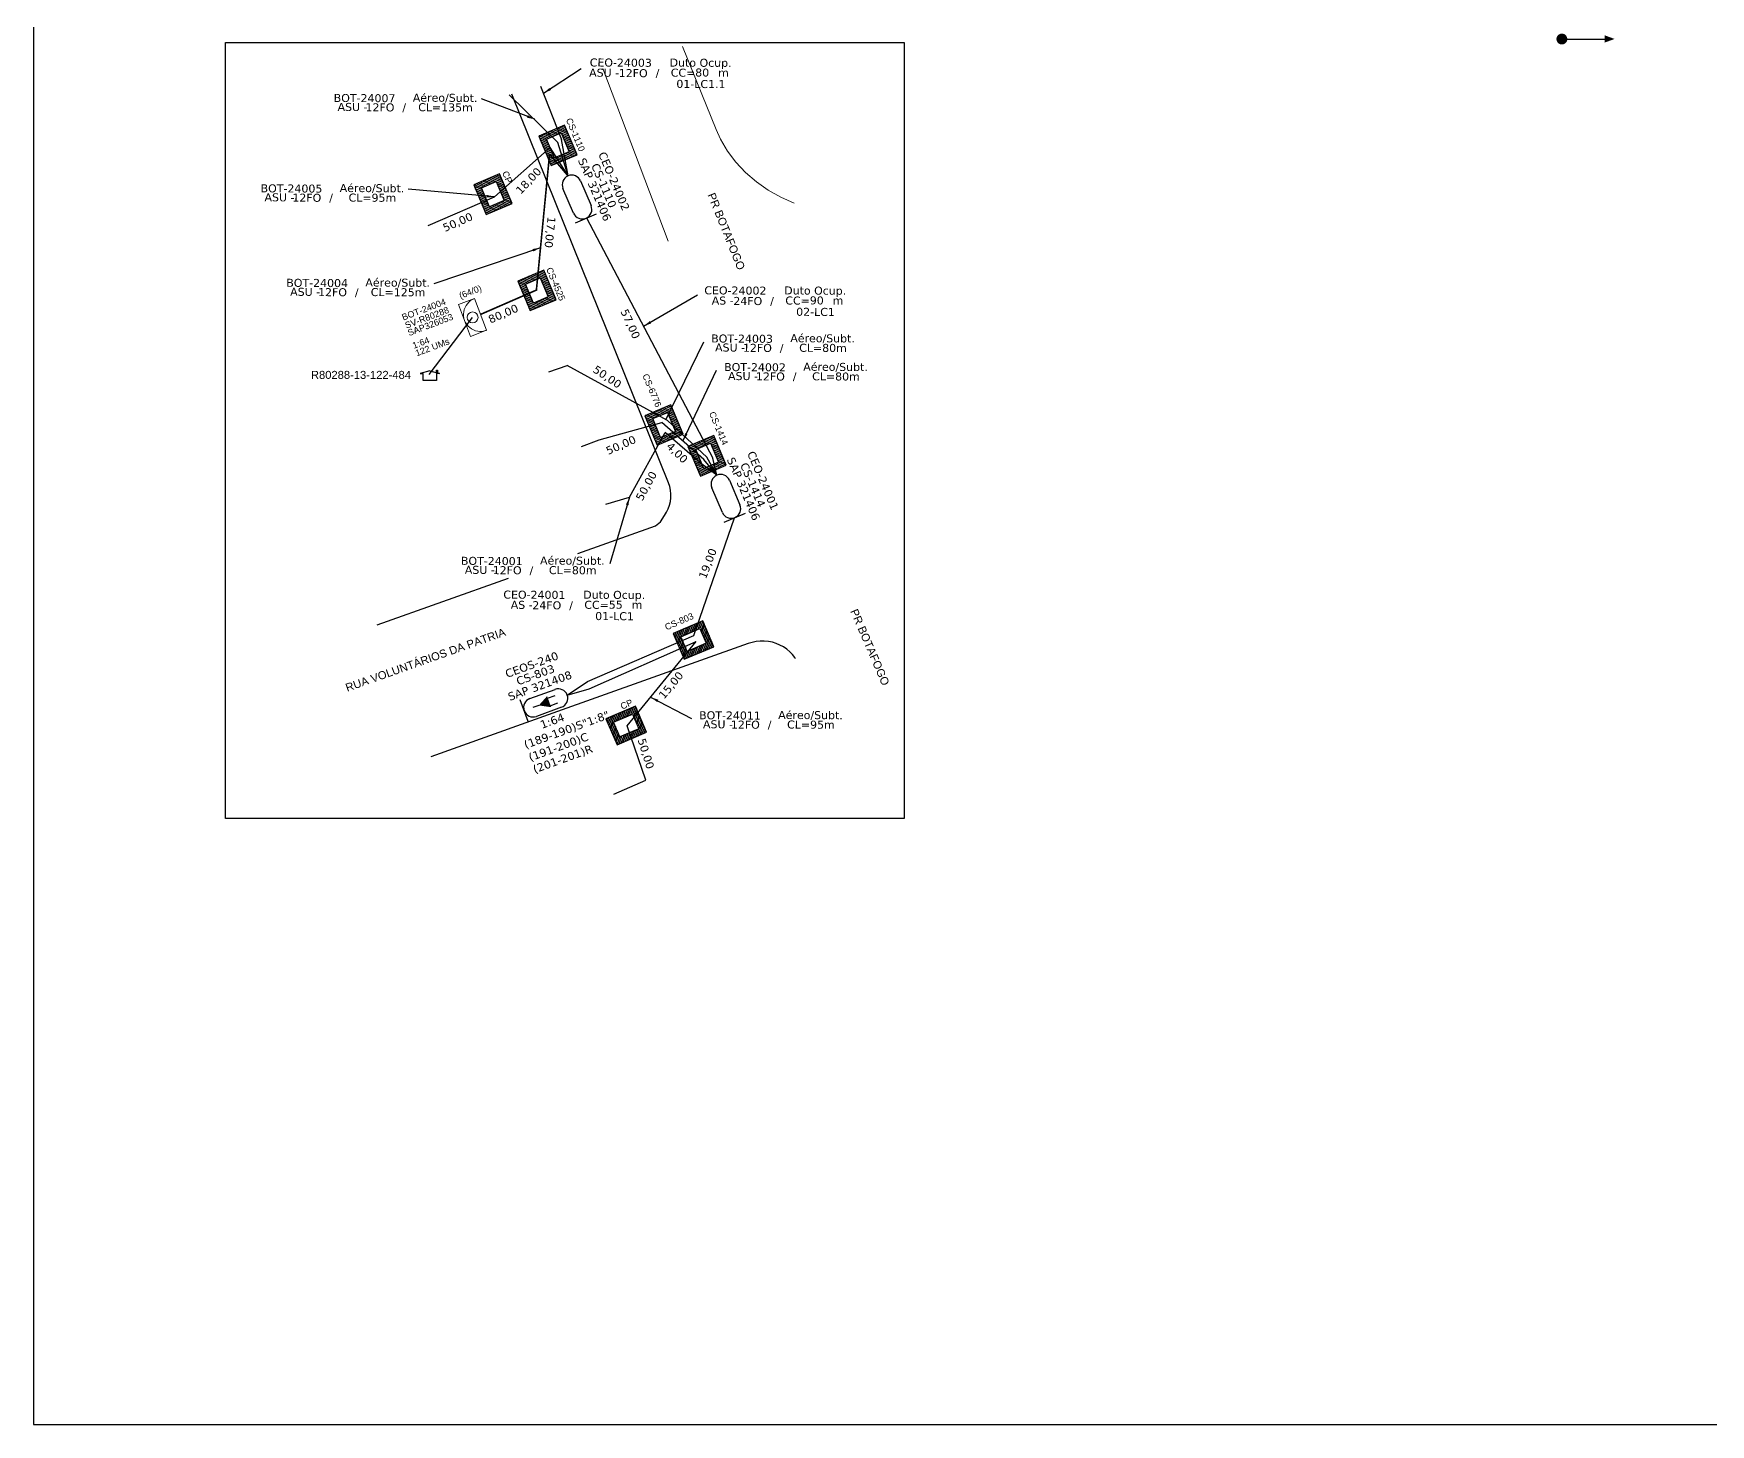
# Model space of a CAD drawing. Extents: x -89 to 749, y 705 to 1299.
# Drawn here: x -89.3 to 329.9, y 705 to 1052.7 of the extents above; entities that cross this region are included whole.
import ezdxf
from ezdxf.enums import TextEntityAlignment as Align

# ---------------------------------------------------------------- set-up
doc = ezdxf.new("R2010")
doc.units = 0
for name, color, linetype in [('10.1-Caixas Subterrâneas', 5, 'Continuous'), ('20.4-CEOS', 1, 'Continuous'), ('20.5-CEO', 1, 'Continuous'), ('CAP a instalar', 1, 'Continuous'), ('label_cabos', 7, 'Continuous'), ('Legenda', 1, 'Continuous'), ('medidas', 3, 'Continuous'), ('QUADRA', 7, 'Continuous'), ('SETA', 7, 'Continuous'), ('surveys', 7, 'Continuous'), ('surveys legendas', 7, 'Continuous')]:
    doc.layers.add(name, color=color, linetype=linetype)
doc.layers.add('20.1-CDO_INTERIOR', color=1, linetype='Continuous', lineweight=0)
doc.layers.add('Segmento Logradouro Texto', color=7, linetype='Continuous', lineweight=0)
doc.layers.add('DROP DE CLIENTE', color=140, linetype='Continuous', plot=False)
doc.layers.add('EXTRA', color=50, linetype='Continuous', plot=False)
doc.styles.add('ARIAL', font='arial.ttf')
doc.styles.add('DIGICADE', font='arial.ttf')
doc.styles.add('siredit', font='verdana.ttf')
doc.styles.add('TELEMAR-RJ', font='arial.ttf')
doc.linetypes.add('FENCELINE1', pattern='A,0.25,-0.1,[133,ltypeshp.shx,S=0.1,R=0,X=-0.1,Y=0],-0.1,1', length=1.45)
doc.dimstyles.new('CC', dxfattribs={"dimtxt": 1, "dimasz": 2, "dimexe": 0.18, "dimexo": 0.0625, "dimgap": 0.09, "dimtad": 0, "dimdec": 0, "dimrnd": 1, "dimzin": 0, "dimdsep": 46, "dimtxsty": 'siredit', "dimblk": 'NONE', "dimcen": 0, "dimse1": 1, "dimse2": 1, "dimsd1": 1, "dimsd2": 1, "dimclrt": 7, "dimadec": 0, "dimazin": 0, "dimtfac": 1, "dimtdec": 0, "dimtofl": 0, "dimtmove": 0, "dimatfit": 3, "dimfxl": 0, "dimtolj": 1, "dimtzin": 0, "dimarcsym": 0})

# ---------------------------------------------------------------- blocks, each defined once
blk = doc.blocks.new('SURVEY_SURVEY')
for p, q in [((0, 0.0000152), (-0.0000151, 0.0000108)), ((-0.0000151, 0.0000108), (-0.0000104, 0.0000108)), ((-0.0000103, 0), (-0.0000103, 0.0000108)), ((0.0000103, 0), (-0.0000103, 0)), ((0, 0.0000152), (0.0000151, 0.0000108)), ((0.0000101, 0.0000159), (0.0000117, 0.0000159)), ((0.0000101, 0.0000123), (0.0000101, 0.0000159)), ((0.0000151, 0.0000108), (0.0000103, 0.0000108)), ((0.0000103, 0.0000108), (0.0000103, 0)), ((0.0000117, 0.0000159), (0.0000117, 0.0000119))]:
    blk.add_line(p, q)
blk = doc.blocks.new('*X59')
at = {"color": 0, "linetype": 'Continuous'}
for p, q in [((-1.25, 0.34099), (-0.49099, 1.1)), ((-1.25, 0.517767), (-0.667767, 1.1)), ((-1.25, 0.694544), (-0.844544, 1.1)), ((-1.25, 0.87132), (-1.02132, 1.1)), ((-1.25, 1.048097), (-1.198097, 1.1)), ((-1.25, 0.164214), (-0.8035, 0.610714)), ((-1.25, -0.012563), (-0.8035, 0.433937)), ((-1.25, -0.18934), (-0.8035, 0.25716)), ((-1.25, -0.366117), (-0.8035, 0.080383)), ((-0.789214, 0.625), (-0.314214, 1.1)), ((-0.612437, 0.625), (-0.137437, 1.1)), ((-0.43566, 0.625), (0.03934, 1.1)), ((-0.258883, 0.625), (0.216117, 1.1)), ((-0.082107, 0.625), (0.392893, 1.1)), ((0.09467, 0.625), (0.56967, 1.1)), ((0.271447, 0.625), (0.746447, 1.1)), ((0.448223, 0.625), (0.923223, 1.1)), ((0.625, 0.625), (1.1, 1.1)), ((0.801777, 0.625), (1.25, 1.073223)), ((0.8035, 0.449947), (1.25, 0.896447)), ((0.8035, 0.27317), (1.25, 0.71967)), ((0.8035, 0.096393), (1.25, 0.542893)), ((0.8035, -0.080383), (1.25, 0.366117)), ((0.8035, -0.25716), (1.25, 0.18934)), ((0.8035, -0.433937), (1.25, 0.012563)), ((-1.25, -0.542893), (-0.8035, -0.096393)), ((-1.25, -0.71967), (-0.8035, -0.27317)), ((-1.25, -0.896447), (-0.8035, -0.449947)), ((-1.25, -1.073223), (-0.801777, -0.625)), ((-1.1, -1.1), (-0.625, -0.625)), ((-0.923223, -1.1), (-0.448223, -0.625)), ((-0.746447, -1.1), (-0.271447, -0.625)), ((-0.56967, -1.1), (-0.09467, -0.625)), ((-0.392893, -1.1), (0.082107, -0.625)), ((-0.216117, -1.1), (0.258883, -0.625)), ((-0.03934, -1.1), (0.43566, -0.625)), ((0.137437, -1.1), (0.612437, -0.625)), ((0.314214, -1.1), (0.789214, -0.625)), ((0.49099, -1.1), (1.25, -0.34099)), ((0.667767, -1.1), (1.25, -0.517767)), ((0.8035, -0.610714), (1.25, -0.164214)), ((0.844544, -1.1), (1.25, -0.694544)), ((1.02132, -1.1), (1.25, -0.87132)), ((1.198097, -1.1), (1.25, -1.048097))]:
    blk.add_line(p, q, dxfattribs=at)
blk = doc.blocks.new('MANHOLE_MQ')
at = {"color": 0, "linetype": 'Continuous'}
for p, q in [((0.00000623, 0.00000569), (-0.00000627, 0.00000569)), ((-0.00000627, 0.00000569), (-0.00000627, -0.00000531)), ((-0.00000404, 0.00000331), (0.00000399, 0.00000331)), ((-0.00000404, -0.00000294), (-0.00000404, 0.00000331)), ((0.00000399, 0.00000331), (0.00000399, -0.00000294)), ((0.00000623, -0.00000531), (0.00000623, 0.00000569)), ((-0.00000627, -0.00000531), (0.00000623, -0.00000531)), ((0.00000399, -0.00000294), (-0.00000404, -0.00000294)), ((0.00000399, -0.00000294), (0.00000399, -0.00000294))]:
    blk.add_line(p, q, dxfattribs=at)
at = {"color": 0, "linetype": 'Continuous', "xscale": 5e-06, "yscale": 5e-06, "zscale": 1e-05}
blk.add_blockref('*X59', (-0.00000002, 0.00000019), dxfattribs=at)
blk = doc.blocks.new('*U97')
at = {"layer": '20.4-CEOS', "color": 7, "style": 'siredit'}
for tag, p in [('FIBRAS_SPLITTER', (0, 0)), ('FIBRAS_TOP_C', (0, -4.13)), ('RESERVA_FINAIS', (0, -5.46))]:
    blk.add_attdef(tag, p, '', height=1.01, dxfattribs=at)
for tag, p, flags in [('ID_ATIVIDADE', (0, -6.77), 3), ('QTDE', (0, -9.4), 1), ('FATOR', (0, -8.09), 1), ('FID', (0, -10.71), 1)]:
    blk.add_attdef(tag, p, '', height=1.01, dxfattribs=dict(at, flags=flags))
blk = doc.blocks.new('Inst CB DT OCUP CFOA-SM-AS-80-TS-24')
at = {"layer": 'label_cabos', "color": 0, "style": 'siredit'}
for tag, flags, p in [('ID_ATIVIDADE', 3, (1.31, 2.67)), ('FATOR', 1, (11.56, 2.55))]:
    blk.add_attdef(tag, text='', height=1, rotation=359.69, dxfattribs=dict(at, flags=flags)).set_placement(p, align=Align.MIDDLE_CENTER)
for tag, p in [('TIPO_CABO', (1.76, 0)), ('DESTINO_CABO', (3.13, 1.26)), ('CABO', (4.69, -0.05)), ('/', (7.71, -0.05)), ('LANCE', (10.91, 0)), ('TIPO_CABO', (13.11, 1.24)), ('UND', (15.96, 0)), ('FID', (13.15, -1.41))]:
    blk.add_attdef(tag, text='', height=1, rotation=359.69, dxfattribs=at).set_placement(p, align=Align.MIDDLE_CENTER)
blk.add_attdef('QTDE', (12.43, -0.47), '', height=1, rotation=359.69, dxfattribs=at)
blk = doc.blocks.new('LEGENDA DOS CABOS')
at = {"layer": 'EXTRA', "color": 0, "style": 'siredit'}
for tag, p in [('ID', (4.6, 0.97)), ('XX', (9.03, 0.97))]:
    blk.add_attdef(tag, text='', height=0.48, rotation=359.69, dxfattribs=at).set_placement(p, align=Align.MIDDLE_CENTER)
at = {"layer": 'Legenda', "color": 0, "style": 'siredit'}
for tag, p in [('TIPO_CABO', (1.31, 0)), ('CABO', (4.69, -0.05)), ('/', (6.81, -0.05)), ('METROS', (10.03, -0.05))]:
    blk.add_attdef(tag, text='', height=0.8, rotation=359.69, dxfattribs=at).set_placement(p, align=Align.MIDDLE_CENTER)
blk = doc.blocks.new('_None')
blk = doc.blocks.new('Inst CB DT OCUP CFOA-SM-ASU-120-S-12')
at = {"layer": 'label_cabos', "color": 0, "style": 'siredit'}
for tag, flags, p in [('ID_ATIVIDADE', 3, (1.31, 2.67)), ('FATOR', 1, (11.56, 2.55))]:
    blk.add_attdef(tag, text='', height=1, rotation=359.69, dxfattribs=dict(at, flags=flags)).set_placement(p, align=Align.MIDDLE_CENTER)
for tag, p in [('TIPO_CABO', (1.26, 0)), ('DESTINO_CABO', (3.13, 1.26)), ('CABO', (4.69, -0.05)), ('/', (7.71, -0.05)), ('LANCE', (10.91, 0)), ('TIPO_CABO', (13.11, 1.24)), ('UND', (15.96, 0)), ('FID', (13.15, -1.41))]:
    blk.add_attdef(tag, text='', height=1, rotation=359.69, dxfattribs=at).set_placement(p, align=Align.MIDDLE_CENTER)
blk.add_attdef('QTDE', (12.43, -0.47), '', height=1, rotation=359.69, dxfattribs=at)

msp = doc.modelspace()

# ---------------------------------------------------------------- linework, layer by layer
msp.add_lwpolyline([(-89.32, 705.02), (749.25, 705.02), (749.25, 1299.02), (-89.32, 1299.02), (-89.32, 705.02)])
at = {"const_width": 1.35}
msp.add_lwpolyline([(292.06, 1051.34, 1), (293.42, 1051.34, 1)], format="xyb", close=True, dxfattribs=at)
msp.add_lwpolyline([(-41.3, 1050.51), (128.35, 1050.51), (128.35, 856.48), (-41.3, 856.48)], close=True)
at = {"layer": '20.1-CDO_INTERIOR', "lineweight": 18}
msp.add_lwpolyline([(19.95, 977.02), (16.94, 984.97), (20.91, 986.48), (23.92, 978.53)], close=True, dxfattribs=at)
msp.add_circle((20.43, 981.75), 1.36, dxfattribs=at)
msp.add_arc((22.42, 982.5), 4.25, 110.7379, 290.7379, dxfattribs=at)
at = {"layer": '20.4-CEOS', "color": 7}
for p, q in [((34.75, 886.49), (41.04, 888.78)), ((42.67, 884.3), (36.39, 882.01))]:
    msp.add_line(p, q, dxfattribs=at)
for points in [[(34.32, 880.73), (32.35, 886.13)], [(36.98, 884.76), (35.47, 884.21)], [(39.13, 886.55), (41.04, 887.25)], [(39.81, 884.69), (41.72, 885.38)]]:
    msp.add_lwpolyline(points, dxfattribs=at)
msp.add_lwpolyline([(36.98, 884.76, 0, 2.94, 0), (39.57, 885.71, 2.94, 2.94, 0)], format="xyseb", dxfattribs=at)
for centre, start, end in [((41.85, 886.54), 290.0301, 110.0301), ((35.57, 884.25), 110.0301, 290.0301)]:
    msp.add_arc(centre, 2.38, start, end, dxfattribs=at)
at = {"layer": '20.5-CEO', "color": 5}
for p, q in [((47.43, 1015.87), (50.06, 1009.69)), ((45.66, 1007.82), (43.03, 1014))]:
    msp.add_line(p, q, dxfattribs=at)
at = {"layer": '20.5-CEO', "color": 7}
for p, q in [((82.88, 933), (80.25, 939.18)), ((84.65, 941.05), (87.28, 934.87))]:
    msp.add_line(p, q, dxfattribs=at)
at = {"layer": '20.5-CEO', "color": 5}
msp.add_lwpolyline([(46.14, 1005.42), (51.45, 1007.68)], dxfattribs=at)
at = {"layer": '20.5-CEO', "color": 7}
msp.add_lwpolyline([(83.36, 930.6), (88.67, 932.86)], dxfattribs=at)
at = {"layer": '20.5-CEO', "color": 5}
for centre, start, end in [((45.23, 1014.93), 23.0584, 203.0584), ((47.86, 1008.76), 203.0584, 23.0584)]:
    msp.add_arc(centre, 2.39, start, end, dxfattribs=at)
at = {"layer": '20.5-CEO', "color": 7}
for centre, start, end in [((82.45, 940.11), 23.0584, 203.0584), ((85.08, 933.94), 203.0584, 23.0584)]:
    msp.add_arc(centre, 2.39, start, end, dxfattribs=at)
at = {"layer": 'CAP a instalar', "color": 8, "linetype": 'FENCELINE1', "ltscale": 5}
for points in [[(29.58, 1037.37), (41.71, 1025.51)], [(39.79, 1024.25), (25.93, 1011.87)], [(44.29, 1017.14), (39.79, 1024.25)], [(44.29, 1017.14), (41.71, 1025.51)], [(9.35, 1004.72), (25.93, 1011.87)], [(39.53, 968.16), (44.07, 969.73)], [(69.13, 955.95), (44.07, 969.73)], [(81.51, 942.32), (78.99, 946.85), (69.13, 955.95)], [(47.69, 949.46), (52.11, 951.13), (67.78, 955.5)], [(53.71, 935.08), (59.65, 936.79), (68.58, 953.01)], [(81.51, 942.32), (78.27, 946.21), (67.78, 955.5)], [(81.51, 942.32), (77.77, 945.09), (68.58, 953.01)], [(44.09, 887.35), (49.59, 888.93), (76.33, 900.71)], [(55.74, 862.59), (63.76, 866.09), (59.08, 879.69), (76.33, 900.71)]]:
    msp.add_lwpolyline(points, dxfattribs=at)
at = {"layer": 'CAP a instalar', "color": 7, "linetype": 'FENCELINE1', "ltscale": 5}
for points in [[(37.42, 1039.57), (42.69, 1026.23)], [(44.29, 1017.14), (42.69, 1026.23)], [(48.94, 1006.62), (80.51, 946.61), (80.51, 946.61)], [(81.51, 942.32), (80.51, 946.61)], [(49.13, 890.75), (75.71, 902.21), (85.88, 931.68)], [(44.09, 887.35), (49.13, 890.75)]]:
    msp.add_lwpolyline(points, dxfattribs=at)
at = {"layer": 'CAP a instalar', "linetype": 'FENCELINE1', "ltscale": 5, "const_width": 0.4}
for points in [[(39.68, 1022.57), (36.39, 988.59), (22.42, 982.5)], [(44.29, 1017.14), (39.68, 1022.57)]]:
    msp.add_lwpolyline(points, dxfattribs=at)
at = {"layer": 'DROP DE CLIENTE'}
msp.add_lwpolyline([(9.61, 967.46), (20.43, 981.75)], dxfattribs=at)
at = {"layer": 'QUADRA', "color": 4}
for points in [[(46.73, 922.74), (66.18, 929.66), (67.42, 930.66), (68.43, 932.25), (68.94, 933.06), (69.36, 933.92), (69.68, 934.81), (69.9, 935.73), (70.03, 936.67), (70.03, 937.61), (69.94, 938.57), (69.74, 939.48), (69.43, 940.38), (30.24, 1037.56)], [(-3.44, 904.88), (29.41, 916.57)], [(101.19, 896.45), (101.02, 896.74), (100.42, 897.49), (99.73, 898.2), (98.98, 898.83), (98.15, 899.38), (97.27, 899.86), (96.33, 900.24), (95.37, 900.54), (94.37, 900.73), (93.36, 900.82), (92.32, 900.83), (91.31, 900.73), (90.32, 900.52), (89.35, 900.23), (40.5, 882.79), (10.03, 871.91)]]:
    msp.add_lwpolyline(points, dxfattribs=at)
at = {"layer": 'Segmento Logradouro Texto', "color": 4}
for points in [[(72.88, 1049.5), (81.29, 1028.7), (82.4, 1026.34), (84.17, 1023.35), (86.28, 1020.54), (88.69, 1017.95), (91.39, 1015.61), (94.33, 1013.55), (97.49, 1011.78), (100.79, 1010.3)], [(53.03, 1043.94), (69.32, 1000.84)]]:
    msp.add_lwpolyline(points, dxfattribs=at)
at = {"layer": 'SETA'}
msp.add_lwpolyline([(292.74, 1051.34), (304.38, 1051.34)], dxfattribs=at)
msp.add_solid([(303.44, 1052.27), (305.92, 1051.36), (303.44, 1050.46)], dxfattribs=at)

# ---------------------------------------------------------------- block references
at = {"layer": '10.1-Caixas Subterrâneas', "color": 30, "xscale": 639575.1086223165, "yscale": 639575.1086223165, "zscale": 639575.1086223165}
for p, rotation in [((41.86, 1024.81), 112.7778085877808), ((25.61, 1012.62), 112.7778085877808), ((36.62, 988.55), 112.7778085877808), ((68.4, 954.92), 112.7778085877808), ((79.18, 947.21), 112.7778085877808), ((75.6, 901.22), 203.1496615613717), ((58.77, 879.86), 203.1496615613717)]:
    msp.add_blockref('MANHOLE_MQ', p, dxfattribs=dict(at, rotation=rotation))
at = {"layer": '20.4-CEOS', "color": 0, "lineweight": 0}
ref = msp.add_blockref('*U97', (33.72, 873.89), dxfattribs=dict(at, xscale=2, yscale=2, zscale=2, rotation=20.03011603511399))
ref.add_attrib('FIBRAS_SPLITTER', '(189-190)S"1:8"', (33.72, 873.89), dxfattribs={"color": 7, "height": 2.0194, "rotation": 20.0301, "style": 'siredit'})
ref.add_attrib('FIBRAS_TOP_C', '(191-200)C', (34.87, 870.75), dxfattribs={"color": 7, "height": 2.019, "rotation": 20.0301, "style": 'siredit'})
ref.add_attrib('RESERVA_FINAIS', '(201-201)R', (35.96, 867.76), dxfattribs={"color": 7, "height": 2.019, "rotation": 20.0301, "style": 'siredit'})
at = {"layer": 'label_cabos', "color": 0, "lineweight": 0}
ref = msp.add_blockref('Inst CB DT OCUP CFOA-SM-ASU-120-S-12', (51.22, 1042.93), dxfattribs=dict(at, xscale=2, yscale=2, zscale=2))
ref.add_attrib('DESTINO_CABO', 'CEO-24003', dxfattribs={"color": 0, "height": 2, "rotation": 359.69, "style": 'siredit'}).set_placement((57.49, 1045.45), align=Align.MIDDLE_CENTER)
ref.add_attrib('CABO', '12FO', dxfattribs={"color": 0, "height": 2, "rotation": 359.69, "style": 'siredit'}).set_placement((60.59, 1042.82), align=Align.MIDDLE_CENTER)
ref.add_attrib('TIPO_CABO', 'Duto Ocup.', dxfattribs={"color": 0, "height": 2, "rotation": 359.69, "style": 'siredit'}).set_placement((77.44, 1045.42), align=Align.MIDDLE_CENTER)
ref.add_attrib('/', '/', dxfattribs={"color": 0, "height": 2, "rotation": 359.69, "style": 'siredit'}).set_placement((66.65, 1042.82), align=Align.MIDDLE_CENTER)
ref.add_attrib('TIPO_CABO', 'ASU - ', dxfattribs={"color": 0, "height": 2, "rotation": 359.69, "style": 'siredit'}).set_placement((53.75, 1042.92), align=Align.MIDDLE_CENTER)
ref.add_attrib('FID', '01-LC1.1', dxfattribs={"color": 0, "height": 2, "rotation": 359.69, "style": 'siredit'}).set_placement((77.52, 1040.1), align=Align.MIDDLE_CENTER)
ref.add_attrib('LANCE', 'CC=', dxfattribs={"color": 0, "height": 2, "rotation": 359.69, "style": 'siredit'}).set_placement((73.04, 1042.93), align=Align.MIDDLE_CENTER)
ref.add_attrib('QTDE', '80', (76.08, 1041.98), dxfattribs={"color": 0, "height": 2, "rotation": 359.69, "style": 'siredit'})
ref.add_attrib('UND', 'm', dxfattribs={"color": 0, "height": 2, "rotation": 359.69, "style": 'siredit'}).set_placement((83.15, 1042.93), align=Align.MIDDLE_CENTER)
ref = msp.add_blockref('LEGENDA DOS CABOS', (-15.05, 1033.32), dxfattribs=dict(at, xscale=2, yscale=2, zscale=2))
ref.add_attrib('ID', 'BOT-24007', dxfattribs={"color": 0, "height": 2, "rotation": 359.69, "style": 'siredit'}).set_placement((-6.57, 1036.58), align=Align.MIDDLE_CENTER)
ref.add_attrib('CABO', '12FO', dxfattribs={"color": 0, "height": 2, "rotation": 359.69, "style": 'siredit'}).set_placement((-2.72, 1034.27), align=Align.MIDDLE_CENTER)
ref.add_attrib('METROS', 'CL=135m', dxfattribs={"color": 0, "height": 2, "rotation": 359.69, "style": 'siredit'}).set_placement((13.67, 1034.27), align=Align.MIDDLE_CENTER)
ref.add_attrib('XX', 'Aéreo/Subt.', dxfattribs={"color": 0, "height": 2, "rotation": 359.69, "style": 'siredit'}).set_placement((13.57, 1036.66), align=Align.MIDDLE_CENTER)
ref.add_attrib('/', '/', dxfattribs={"color": 0, "height": 2, "rotation": 359.69, "style": 'siredit'}).set_placement((3.34, 1034.27), align=Align.MIDDLE_CENTER)
ref.add_attrib('TIPO_CABO', 'ASU -', dxfattribs={"color": 0, "height": 2, "rotation": 359.69, "style": 'siredit'}).set_placement((-9.57, 1034.36), align=Align.MIDDLE_CENTER)
ref = msp.add_blockref('LEGENDA DOS CABOS', (-33.32, 1010.73), dxfattribs=dict(at, xscale=2, yscale=2, zscale=2))
ref.add_attrib('ID', 'BOT-24005', dxfattribs={"color": 0, "height": 2, "rotation": 359.69, "style": 'siredit'}).set_placement((-24.84, 1013.99), align=Align.MIDDLE_CENTER)
ref.add_attrib('CABO', '12FO', dxfattribs={"color": 0, "height": 2, "rotation": 359.69, "style": 'siredit'}).set_placement((-21, 1011.68), align=Align.MIDDLE_CENTER)
ref.add_attrib('METROS', 'CL=95m', dxfattribs={"color": 0, "height": 2, "rotation": 359.69, "style": 'siredit'}).set_placement((-4.61, 1011.68), align=Align.MIDDLE_CENTER)
ref.add_attrib('XX', 'Aéreo/Subt.', dxfattribs={"color": 0, "height": 2, "rotation": 359.69, "style": 'siredit'}).set_placement((-4.71, 1014.07), align=Align.MIDDLE_CENTER)
ref.add_attrib('/', '/', dxfattribs={"color": 0, "height": 2, "rotation": 359.69, "style": 'siredit'}).set_placement((-14.94, 1011.68), align=Align.MIDDLE_CENTER)
ref.add_attrib('TIPO_CABO', 'ASU -', dxfattribs={"color": 0, "height": 2, "rotation": 359.69, "style": 'siredit'}).set_placement((-27.84, 1011.77), align=Align.MIDDLE_CENTER)
ref = msp.add_blockref('LEGENDA DOS CABOS', (-26.9, 987.11), dxfattribs=dict(at, xscale=2, yscale=2, zscale=2))
ref.add_attrib('ID', 'BOT-24004', dxfattribs={"color": 0, "height": 2, "rotation": 359.69, "style": 'siredit'}).set_placement((-18.42, 990.37), align=Align.MIDDLE_CENTER)
ref.add_attrib('CABO', '12FO', dxfattribs={"color": 0, "height": 2, "rotation": 359.69, "style": 'siredit'}).set_placement((-14.58, 988.06), align=Align.MIDDLE_CENTER)
ref.add_attrib('METROS', 'CL=125m', dxfattribs={"color": 0, "height": 2, "rotation": 359.69, "style": 'siredit'}).set_placement((1.81, 988.06), align=Align.MIDDLE_CENTER)
ref.add_attrib('XX', 'Aéreo/Subt.', dxfattribs={"color": 0, "height": 2, "rotation": 359.69, "style": 'siredit'}).set_placement((1.71, 990.45), align=Align.MIDDLE_CENTER)
ref.add_attrib('/', '/', dxfattribs={"color": 0, "height": 2, "rotation": 359.69, "style": 'siredit'}).set_placement((-8.52, 988.06), align=Align.MIDDLE_CENTER)
ref.add_attrib('TIPO_CABO', 'ASU -', dxfattribs={"color": 0, "height": 2, "rotation": 359.69, "style": 'siredit'}).set_placement((-21.42, 988.15), align=Align.MIDDLE_CENTER)
ref = msp.add_blockref('Inst CB DT OCUP CFOA-SM-AS-80-TS-24', (79.86, 985.97), dxfattribs=dict(at, xscale=2, yscale=2, zscale=2))
ref.add_attrib('DESTINO_CABO', 'CEO-24002', dxfattribs={"color": 0, "height": 2, "rotation": 359.69, "style": 'siredit'}).set_placement((86.13, 988.49), align=Align.MIDDLE_CENTER)
ref.add_attrib('CABO', '24FO', dxfattribs={"color": 0, "height": 2, "rotation": 359.69, "style": 'siredit'}).set_placement((89.23, 985.86), align=Align.MIDDLE_CENTER)
ref.add_attrib('TIPO_CABO', 'Duto Ocup.', dxfattribs={"color": 0, "height": 2, "rotation": 359.69, "style": 'siredit'}).set_placement((106.08, 988.46), align=Align.MIDDLE_CENTER)
ref.add_attrib('/', '/', dxfattribs={"color": 0, "height": 2, "rotation": 359.69, "style": 'siredit'}).set_placement((95.29, 985.86), align=Align.MIDDLE_CENTER)
ref.add_attrib('TIPO_CABO', 'AS - ', dxfattribs={"color": 0, "height": 2, "rotation": 359.69, "style": 'siredit'}).set_placement((83.39, 985.96), align=Align.MIDDLE_CENTER)
ref.add_attrib('FID', '02-LC1', dxfattribs={"color": 0, "height": 2, "rotation": 359.69, "style": 'siredit'}).set_placement((106.16, 983.14), align=Align.MIDDLE_CENTER)
ref.add_attrib('LANCE', 'CC=', dxfattribs={"color": 0, "height": 2, "rotation": 359.69, "style": 'siredit'}).set_placement((101.68, 985.97), align=Align.MIDDLE_CENTER)
ref.add_attrib('QTDE', '90', (104.72, 985.02), dxfattribs={"color": 0, "height": 2, "rotation": 359.69, "style": 'siredit'})
ref.add_attrib('UND', 'm', dxfattribs={"color": 0, "height": 2, "rotation": 359.69, "style": 'siredit'}).set_placement((111.79, 985.97), align=Align.MIDDLE_CENTER)
ref = msp.add_blockref('LEGENDA DOS CABOS', (79.32, 973.19), dxfattribs=dict(at, xscale=2, yscale=2, zscale=2))
ref.add_attrib('ID', 'BOT-24003', dxfattribs={"color": 0, "height": 2, "rotation": 359.69, "style": 'siredit'}).set_placement((87.8, 976.45), align=Align.MIDDLE_CENTER)
ref.add_attrib('CABO', '12FO', dxfattribs={"color": 0, "height": 2, "rotation": 359.69, "style": 'siredit'}).set_placement((91.64, 974.14), align=Align.MIDDLE_CENTER)
ref.add_attrib('METROS', 'CL=80m', dxfattribs={"color": 0, "height": 2, "rotation": 359.69, "style": 'siredit'}).set_placement((108.03, 974.14), align=Align.MIDDLE_CENTER)
ref.add_attrib('XX', 'Aéreo/Subt.', dxfattribs={"color": 0, "height": 2, "rotation": 359.69, "style": 'siredit'}).set_placement((107.93, 976.53), align=Align.MIDDLE_CENTER)
ref.add_attrib('/', '/', dxfattribs={"color": 0, "height": 2, "rotation": 359.69, "style": 'siredit'}).set_placement((97.7, 974.14), align=Align.MIDDLE_CENTER)
ref.add_attrib('TIPO_CABO', 'ASU -', dxfattribs={"color": 0, "height": 2, "rotation": 359.69, "style": 'siredit'}).set_placement((84.8, 974.23), align=Align.MIDDLE_CENTER)
ref = msp.add_blockref('LEGENDA DOS CABOS', (82.56, 966.05), dxfattribs=dict(at, xscale=2, yscale=2, zscale=2))
ref.add_attrib('ID', 'BOT-24002', dxfattribs={"color": 0, "height": 2, "rotation": 359.69, "style": 'siredit'}).set_placement((91.04, 969.31), align=Align.MIDDLE_CENTER)
ref.add_attrib('CABO', '12FO', dxfattribs={"color": 0, "height": 2, "rotation": 359.69, "style": 'siredit'}).set_placement((94.88, 967), align=Align.MIDDLE_CENTER)
ref.add_attrib('METROS', 'CL=80m', dxfattribs={"color": 0, "height": 2, "rotation": 359.69, "style": 'siredit'}).set_placement((111.27, 967), align=Align.MIDDLE_CENTER)
ref.add_attrib('XX', 'Aéreo/Subt.', dxfattribs={"color": 0, "height": 2, "rotation": 359.69, "style": 'siredit'}).set_placement((111.17, 969.39), align=Align.MIDDLE_CENTER)
ref.add_attrib('/', '/', dxfattribs={"color": 0, "height": 2, "rotation": 359.69, "style": 'siredit'}).set_placement((100.94, 967), align=Align.MIDDLE_CENTER)
ref.add_attrib('TIPO_CABO', 'ASU -', dxfattribs={"color": 0, "height": 2, "rotation": 359.69, "style": 'siredit'}).set_placement((88.04, 967.09), align=Align.MIDDLE_CENTER)
ref = msp.add_blockref('LEGENDA DOS CABOS', (16.76, 917.61), dxfattribs=dict(at, xscale=2, yscale=2, zscale=2))
ref.add_attrib('ID', 'BOT-24001', dxfattribs={"color": 0, "height": 2, "rotation": 359.69, "style": 'siredit'}).set_placement((25.24, 920.87), align=Align.MIDDLE_CENTER)
ref.add_attrib('CABO', '12FO', dxfattribs={"color": 0, "height": 2, "rotation": 359.69, "style": 'siredit'}).set_placement((29.08, 918.56), align=Align.MIDDLE_CENTER)
ref.add_attrib('METROS', 'CL=80m', dxfattribs={"color": 0, "height": 2, "rotation": 359.69, "style": 'siredit'}).set_placement((45.47, 918.56), align=Align.MIDDLE_CENTER)
ref.add_attrib('XX', 'Aéreo/Subt.', dxfattribs={"color": 0, "height": 2, "rotation": 359.69, "style": 'siredit'}).set_placement((45.37, 920.95), align=Align.MIDDLE_CENTER)
ref.add_attrib('/', '/', dxfattribs={"color": 0, "height": 2, "rotation": 359.69, "style": 'siredit'}).set_placement((35.14, 918.56), align=Align.MIDDLE_CENTER)
ref.add_attrib('TIPO_CABO', 'ASU -', dxfattribs={"color": 0, "height": 2, "rotation": 359.69, "style": 'siredit'}).set_placement((22.24, 918.65), align=Align.MIDDLE_CENTER)
ref = msp.add_blockref('Inst CB DT OCUP CFOA-SM-AS-80-TS-24', (29.62, 909.91), dxfattribs=dict(at, xscale=2, yscale=2, zscale=2))
ref.add_attrib('DESTINO_CABO', 'CEO-24001', dxfattribs={"color": 0, "height": 2, "rotation": 359.69, "style": 'siredit'}).set_placement((35.89, 912.43), align=Align.MIDDLE_CENTER)
ref.add_attrib('CABO', '24FO', dxfattribs={"color": 0, "height": 2, "rotation": 359.69, "style": 'siredit'}).set_placement((38.99, 909.8), align=Align.MIDDLE_CENTER)
ref.add_attrib('TIPO_CABO', 'Duto Ocup.', dxfattribs={"color": 0, "height": 2, "rotation": 359.69, "style": 'siredit'}).set_placement((55.84, 912.4), align=Align.MIDDLE_CENTER)
ref.add_attrib('/', '/', dxfattribs={"color": 0, "height": 2, "rotation": 359.69, "style": 'siredit'}).set_placement((45.05, 909.8), align=Align.MIDDLE_CENTER)
ref.add_attrib('TIPO_CABO', 'AS - ', dxfattribs={"color": 0, "height": 2, "rotation": 359.69, "style": 'siredit'}).set_placement((33.15, 909.9), align=Align.MIDDLE_CENTER)
ref.add_attrib('FID', '01-LC1', dxfattribs={"color": 0, "height": 2, "rotation": 359.69, "style": 'siredit'}).set_placement((55.92, 907.08), align=Align.MIDDLE_CENTER)
ref.add_attrib('LANCE', 'CC=', dxfattribs={"color": 0, "height": 2, "rotation": 359.69, "style": 'siredit'}).set_placement((51.44, 909.91), align=Align.MIDDLE_CENTER)
ref.add_attrib('QTDE', '55', (54.48, 908.96), dxfattribs={"color": 0, "height": 2, "rotation": 359.69, "style": 'siredit'})
ref.add_attrib('UND', 'm', dxfattribs={"color": 0, "height": 2, "rotation": 359.69, "style": 'siredit'}).set_placement((61.55, 909.91), align=Align.MIDDLE_CENTER)
ref = msp.add_blockref('LEGENDA DOS CABOS', (76.3, 879.01), dxfattribs=dict(at, xscale=2, yscale=2, zscale=2))
ref.add_attrib('ID', 'BOT-24011', dxfattribs={"color": 0, "height": 2, "rotation": 359.69, "style": 'siredit'}).set_placement((84.78, 882.27), align=Align.MIDDLE_CENTER)
ref.add_attrib('CABO', '12FO', dxfattribs={"color": 0, "height": 2, "rotation": 359.69, "style": 'siredit'}).set_placement((88.62, 879.96), align=Align.MIDDLE_CENTER)
ref.add_attrib('METROS', 'CL=95m', dxfattribs={"color": 0, "height": 2, "rotation": 359.69, "style": 'siredit'}).set_placement((105.01, 879.96), align=Align.MIDDLE_CENTER)
ref.add_attrib('XX', 'Aéreo/Subt.', dxfattribs={"color": 0, "height": 2, "rotation": 359.69, "style": 'siredit'}).set_placement((104.91, 882.35), align=Align.MIDDLE_CENTER)
ref.add_attrib('/', '/', dxfattribs={"color": 0, "height": 2, "rotation": 359.69, "style": 'siredit'}).set_placement((94.68, 879.96), align=Align.MIDDLE_CENTER)
ref.add_attrib('TIPO_CABO', 'ASU -', dxfattribs={"color": 0, "height": 2, "rotation": 359.69, "style": 'siredit'}).set_placement((81.78, 880.05), align=Align.MIDDLE_CENTER)
at = {"layer": 'surveys', "color": 151, "xscale": 160000, "yscale": 160000, "zscale": 160000}
msp.add_blockref('SURVEY_SURVEY', (9.77, 965.99), dxfattribs=at)

# ---------------------------------------------------------------- texts
at = {"layer": '10.1-Caixas Subterrâneas', "color": 30, "style": 'ARIAL'}
for s, rotation, p in [('CS-1110', 292.7778, (43.72, 1031.18)), ('CP', 292.7778, (27.78, 1017.94)), ('CS-4525', 292.7778, (38.79, 993.86)), ('CS-6776', 292.7778, (62.84, 967.26)), ('CS-1414', 292.7778, (79.5, 957.8)), ('CS-803', 23.3781, (68.92, 903.51)), ('CP', 23.1497, (57.81, 883.7))]:
    msp.add_text(s, height=1.6, rotation=rotation, dxfattribs=at).set_placement(p)
at = {"layer": '20.1-CDO_INTERIOR', "lineweight": 18, "style": 'ARIAL'}
msp.add_text('         (64/0)', height=1.6, rotation=20.6827, dxfattribs=at).set_placement((17.54, 986.41), align=Align.CENTER)
for s, p in [('BOT-24004', (3.11, 980.96)), ('SV-R80288', (3.89, 978.92)), ('SAP326053', (4.58, 977.07)), ('1:64', (5.76, 973.9)), ('122 UMs', (6.48, 972))]:
    msp.add_text(s, height=1.6, rotation=20.6827, dxfattribs=at).set_placement(p)
at = {"layer": '20.4-CEOS', "color": 5, "style": 'siredit'}
msp.add_text('CEO-24002', height=2.019, rotation=293.0584, dxfattribs=at).set_placement((56.73, 1016.2), align=Align.TOP_CENTER)
at = {"layer": '20.4-CEOS', "color": 7, "style": 'siredit'}
for s, rotation, p in [('CEO-24001', 293.0584, (93.95, 941.38)), ('CEOS-240', 20.0301, (34.88, 895.9)), ('SAP 321408', 20.0301, (36.91, 890.64)), ('CS-803', 20.0301, (35.81, 893.36)), ('1:64', 20.0301, (40, 881.85))]:
    msp.add_text(s, height=2.019, rotation=rotation, dxfattribs=at).set_placement(p, align=Align.TOP_CENTER)
at = {"layer": '20.5-CEO', "color": 5, "style": 'siredit'}
for s, p in [('SAP 321406', (51.89, 1014.12)), ('CS-1110', (54.21, 1015.11))]:
    msp.add_text(s, height=2.028, rotation=293.0584, dxfattribs=at).set_placement(p, align=Align.TOP_CENTER)
at = {"layer": '20.5-CEO', "color": 7, "style": 'siredit'}
for s, p in [('SAP 321406', (89.11, 939.3)), ('CS-1414', (91.43, 940.29))]:
    msp.add_text(s, height=2.028, rotation=293.0584, dxfattribs=at).set_placement(p, align=Align.TOP_CENTER)
at = {"layer": 'medidas', "style": 'siredit'}
for s, rotation, p in [('18,00', 47.0082, (32.47, 1012.36)), ('50,00', 23.6346, (13.52, 1003.1)), ('17,00', 264.2279, (39.21, 1007.03)), ('80,00', 23.6346, (24.9, 980.2)), ('57,00', 294.5993, (57.35, 983.29)), ('50,00', 326.21, (50.29, 968.25)), ('50,00', 23.6346, (54.32, 947.36)), ('4,00', 315.8141, (68.71, 949.35)), ('50,00', 61.2456, (62.84, 935.7)), ('19,00', 69.1677, (78.74, 916.22)), ('15,00', 50.417, (68.29, 886.16)), ('50,00', 287.2597, (61.68, 876.17))]:
    msp.add_text(s, height=2, rotation=rotation, dxfattribs=at).set_placement(p)
at = {"layer": 'Segmento Logradouro Texto', "linetype": 'Continuous', "char_height": 2, "attachment_point": 1, "style": 'DIGICADE'}
for s, insert, width, rotation in [('\\fArial|b0|i0|c0|p34;\\W1.0000000000;\\T1.0000000000;\\o\\lPR BOTAFOGO', (80.97, 1013.14), 21.0518, 291.9544), ('\\fArial|b0|i0|c0|p34;\\W1.0000000000;\\T1.0000000000;\\o\\lPR BOTAFOGO', (116.64, 909.12), 21.0518, 293.2406), ('\\fArial|b0|i0|c0|p34;\\W1.0000000000;\\T1.0000000000;\\o\\lPR BOTAFOGO', (116.64, 909.12), 21.0518, 293.2406), ('\\o\\l\\fArial|b0|i0|c0|p34;\\T1.0000000000;\\W1.0000000000;RUA VOLUNTÁRIOS DA PATRIA', (-11.57, 890.05), 47.291, 19.5382)]:
    msp.add_mtext(s, dxfattribs=dict(at, insert=insert, width=width, rotation=rotation))
at = {"layer": 'surveys legendas', "style": 'TELEMAR-RJ'}
msp.add_text('R80288-13-122-484', height=2, dxfattribs=at).set_placement((-19.97, 966.39))

# ---------------------------------------------------------------- leaders
at = {"layer": 'label_cabos'}
for points in [[(38.2, 1037.77), (47.61, 1044)], [(35.98, 1031.29), (22.65, 1036.4)], [(25.93, 1011.87), (4.37, 1013.81)], [(37.41, 999.18), (10.79, 990.19)], [(63.19, 979.54), (76.63, 987.37)], [(68.77, 956.14), (78.21, 975.69)], [(73.02, 950.85), (81.45, 968.55)], [(59.65, 936.79), (54.75, 920.12)], [(64.94, 886.83), (75.19, 881.51)]]:
    msp.add_leader(points, dimstyle='CC', override={"dimasz": 2, "dimgap": 0.09, "dimtad": 0}, dxfattribs=at)

doc.saveas('drawing.dxf')
